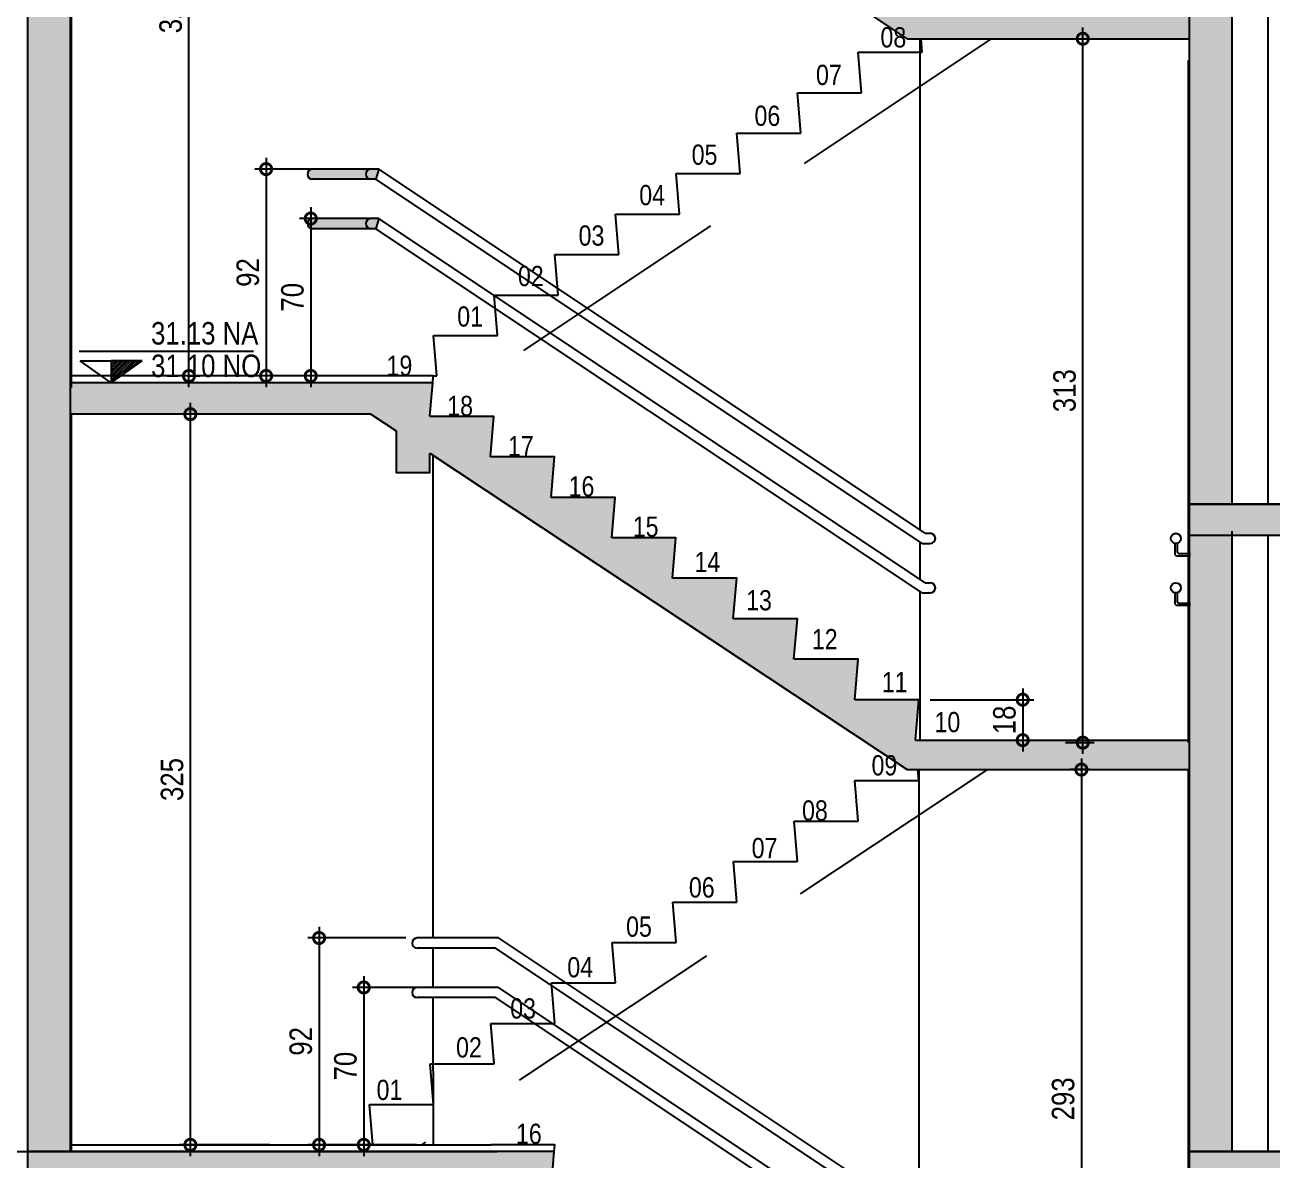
# Model space of a CAD drawing. Header units: metres. Extents: x -9138 to -7768, y 20 to 184.
# Drawn here: x -9022.03 to -9016.48, y 27.64 to 32.69 of the extents above; entities that cross this region are included whole.
import ezdxf
from ezdxf.enums import TextEntityAlignment as Align

# ---------------------------------------------------------------- set-up
doc = ezdxf.new("R2010")
doc.units = ezdxf.units.M
doc.linetypes.add('CTE ELEV$0$DASHEDX2', pattern=[1.5, 1, -0.5])
for name, color, linetype in [('ARQ-DIM EMBASAM', 2, 'Continuous'), ('CTE ELEV$0$ARQ-ALV ACAB', 4, 'Continuous'), ('CTE ELEV$0$ARQ-AUX1', 1, 'Continuous'), ('CTE ELEV$0$ARQ-CAX', 1, 'Continuous'), ('CTE ELEV$0$ARQ-DIM', 2, 'Continuous'), ('CTE ELEV$0$ARQ-EST', 2, 'Continuous'), ('CTE ELEV$0$ARQ-PRJ', 7, 'CTE ELEV$0$DASHEDX2'), ('CTE ELEV$0$ARQ-SIM', 1, 'Continuous'), ('CTE ELEV$0$ARQ-TXT', 2, 'Continuous'), ('CTE ELEV$0$ES-CORTE', 2, 'Continuous')]:
    doc.layers.add(name, color=color, linetype=linetype)
doc.styles.add('CTE ELEV$0$Adesa', font='ARIALN.TTF')
doc.styles.add('CTE ELEV$0$M50', font='ARIALN.TTF', dxfattribs={"height": 0.15})
doc.dimstyles.new('CTE ELEV$0$ADESA 1-0050', dxfattribs={"dimtxt": 0.1, "dimasz": 0.1, "dimexe": 0.05, "dimexo": 0.05, "dimgap": 0.03, "dimtad": 1, "dimdec": 1, "dimlfac": 100, "dimzin": 12, "dimtxsty": 'CTE ELEV$0$Adesa', "dimblk": 'CTE ELEV$0$_DotSmall', "dimcen": 1, "dimdle": 0.05, "dimclrd": 1, "dimclre": 1, "dimclrt": 256, "dimazin": 3, "dimtm": 1e-09, "dimtfac": 1, "dimtdec": 1, "dimtmove": 1, "dimatfit": 0, "dimldrblk": 'CTE ELEV$0$_DotSmall', "dimfxl": 0.8, "dimtvp": 2, "dimtolj": 1, "dimtzin": 0, "dimarcsym": 0})

# ---------------------------------------------------------------- blocks, each defined once
blk = doc.blocks.new('CTE ELEV$0$CT AA 2 ANDAR')
at = {"layer": 'CTE ELEV$0$ES-CORTE'}
h = blk.add_hatch(color=8, dxfattribs=at)
h.dxf.hatch_style = 1
h.paths.add_polyline_path([(1.6361, 3.0149), (1.7861, 3.0149), (1.7861, 3.2749), (1.6361, 3.2749)], flags=17)
h.paths.add_polyline_path([(1.9036, 3.2749), (3.7186, 2.0649), (4.9747, 2.0649), (4.9747, 2.1849), (3.7697, 2.1849), (3.755, 2.1849), (3.7698, 2.3625), (3.7698, 2.3649), (3.485, 2.3649), (3.5, 2.5449), (3.215, 2.5449), (3.23, 2.7249), (2.945, 2.7249), (2.96, 2.9049), (2.675, 2.9049), (2.69, 3.0849), (2.405, 3.0849), (2.42, 3.2649), (2.135, 3.2649), (2.1475, 3.4149), (-0.1953, 3.4149), (-0.1953, 0.5349), (-0.0053, 0.5349), (-0.0053, 3.2749)])
h = blk.add_hatch(color=8, dxfattribs=at)
h.dxf.hatch_style = 1
h.paths.add_polyline_path([(4.9747, 3.4149), (4.9747, 3.2749), (9.8193, 3.2749), (9.8193, 2.8351), (10.0092, 2.8351), (10.0092, 3.2749), (15.1893, 3.2749), (15.1893, 2.8349), (15.3793, 2.8349), (15.3793, 3.2749), (20.6393, 3.2749), (20.6393, 2.8349), (20.8293, 2.8349), (20.8293, 3.2749), (26.1894, 3.2749), (26.1894, 0.5349), (26.3793, 0.5349), (26.3793, 3.4149)])
at = {"layer": 'CTE ELEV$0$ARQ-ALV ACAB'}
blk.add_line((4.9697, 2.1849, 0), (4.9697, 3.4149, 0), dxfattribs=at)
at = {"layer": 'CTE ELEV$0$ARQ-ALV ACAB', "elevation": 0}
blk.add_lwpolyline([(2.1475, 3.4149), (2.15, 3.4449), (1.865, 3.4449)], dxfattribs=at)
at = {"layer": 'CTE ELEV$0$ARQ-AUX1'}
for p, q in [((1.6089, 4.365), (1.6089, 6.5113, 0)), ((3.7698, 5.1139, 0), (3.7698, 3.1209, 0)), ((1.8993, 4.365, 0), (1.5359, 4.365)), ((3.7937, 3.1049, 0), (1.8993, 4.365, 0)), ((1.8857, 4.32, 0), (1.5374, 4.32)), ((1.6089, 4.145), (1.6089, 4.32)), ((1.6091, 4.145), (1.6091, 4.32)), ((3.7801, 3.0599, 0), (1.8857, 4.32, 0)), ((1.8993, 4.145, 0), (1.5374, 4.145)), ((3.7937, 2.8849, 0), (1.8993, 4.145, 0)), ((1.8857, 4.1, 0), (1.5374, 4.1)), ((1.6095, 3.4449, 0), (1.6089, 4.1)), ((3.7801, 2.8399, 0), (1.8857, 4.1, 0))]:
    blk.add_line(p, q, dxfattribs=at)
for centre in [(1.5374, 4.3425), (1.5374, 4.1225)]:
    blk.add_arc(centre, 0.0225, 90, 270, dxfattribs=at)
at = {"layer": 'CTE ELEV$0$ARQ-EST', "elevation": 0}
blk.add_lwpolyline([(2.135, 3.2649), (2.1475, 3.4149)], dxfattribs=at)
at = {"layer": 'CTE ELEV$0$ES-CORTE'}
for p, q in [((2.1475, 3.4149, 0), (-0.1953, 3.4149, 0)), ((-0.1953, 0.5349, 0), (-0.1953, 3.4149, 0)), ((4.9747, 0.5349, 0), (4.9747, 3.4149, 0)), ((26.3793, 3.4149), (4.9747, 3.4149, 0))]:
    blk.add_line(p, q, dxfattribs=at)
at = {"layer": 'CTE ELEV$0$ARQ-TXT', "style": 'CTE ELEV$0$M50'}
blk.add_text('16', height=0.09, dxfattribs=at).set_placement((2.0346, 3.4939, 0), align=Align.MIDDLE)
blk = doc.blocks.new('CTE ELEV$0$CT AA 3 ANDAR')
h = blk.add_hatch(color=8)
h.dxf.hatch_style = 1
h.paths.add_polyline_path([(1.4441, 3.2056), (1.4441, 3.02), (1.5941, 3.02), (1.5941, 3.1063)], flags=17)
h.paths.add_polyline_path([(3.7547, 1.83), (3.5209, 1.83), (3.7187, 1.699), (3.7547, 1.699)])
h.paths.add_polyline_path([(4.9747, 1.83), (3.7547, 1.83), (3.7547, 1.699), (4.9747, 1.699)])
h.paths.add_polyline_path([(3.4996, 2.19), (3.2145, 2.19), (3.2295, 2.37), (2.9444, 2.37), (2.9594, 2.55), (2.6744, 2.55), (2.6894, 2.73), (2.4043, 2.73), (2.4193, 2.91), (2.1342, 2.91), (2.1492, 3.09), (1.8641, 3.09), (1.8791, 3.27), (1.594, 3.27), (1.6065, 3.42), (-0.0053, 3.42), (-0.0053, 3.28), (1.3318, 3.28), (3.5209, 1.83), (3.7547, 1.83), (3.7697, 2.01), (3.4846, 2.01)])
h.paths.add_polyline_path([(3.5366, 1.6493), (3.6972, 1.6493), (3.6972, 1.7871), (3.5366, 1.7871)], flags=9)
h = blk.add_hatch(color=8)
h.dxf.hatch_style = 1
h.paths.add_polyline_path([(26.3793, 2.88), (4.9747, 2.88), (4.9747, 2.74), (9.8193, 2.74), (9.8193, 2.3), (10.0092, 2.3), (10.0092, 2.74), (15.1893, 2.74), (15.1893, 2.3), (15.3793, 2.3), (15.3793, 2.74), (20.6393, 2.74), (20.6393, 2.3), (20.8293, 2.3), (20.8293, 2.74), (26.1894, 2.74), (26.1894, 0), (26.3793, 0)])
at = {"layer": 'CTE ELEV$0$ES-CORTE'}
h = blk.add_hatch(color=8, dxfattribs=at)
h.dxf.hatch_style = 1
h.paths.add_polyline_path([(5.1647, 2.74), (4.9747, 2.74), (4.9747, 0), (5.1647, 0)])
at = {"layer": 'CTE ELEV$0$ARQ-ALV ACAB'}
for p, q in [((-0.0003, 0, 0), (-0.0003, 3.28, 0)), ((4.9697, 1.819, 0), (4.9697, 2.88, 0)), ((4.9697, 1.819, 0), (4.9697, 2.88, 0)), ((4.9697, 0, 0), (4.9697, 1.699, 0)), ((4.9697, 0, 0), (4.9697, 1.53, 0)), ((-0.0003, 0.03, 0), (1.865, 0.03, 0))]:
    blk.add_line(p, q, dxfattribs=at)
at = {"layer": 'CTE ELEV$0$ARQ-ALV ACAB', "elevation": 0}
blk.add_lwpolyline([(1.6065, 3.42), (1.609, 3.45), (-0.0003, 3.45)], dxfattribs=at)
at = {"layer": 'CTE ELEV$0$ARQ-AUX1'}
for p, q in [((3.7748, 4.95, -0.0003), (3.7748, 2.766, -0.0001)), ((1.3673, 4.37, 0), (1.33, 4.37)), ((3.7987, 2.75, 0), (1.3673, 4.37, 0)), ((1.3537, 4.325, 0), (1.3315, 4.325)), ((3.7851, 2.705, 0), (1.3537, 4.325, 0)), ((1.3673, 4.15, 0), (1.3315, 4.15)), ((3.7987, 2.53, 0), (1.3673, 4.15, 0)), ((1.3537, 4.105, 0), (1.3315, 4.105)), ((3.7851, 2.485, 0), (1.3537, 4.105, 0)), ((3.7987, 2.75, 0), (3.8227, 2.75, 0)), ((5.3241, 0, 0), (5.3245, 2.74, 0)), ((3.7748, 2.7119, -0.0001), (3.7748, 2.546, -0.0001)), ((3.7851, 2.705, 0), (3.8212, 2.705, 0)), ((3.7987, 2.53, 0), (3.8212, 2.53, 0)), ((3.7748, 2.4919, -0.0001), (3.7748, 1.83, 0)), ((3.7851, 2.485, 0), (3.8212, 2.485, 0))]:
    blk.add_line(p, q, dxfattribs=at)
at = {"layer": 'CTE ELEV$0$ARQ-AUX1', "elevation": 0}
for points in [[(4.9092, 2.705), (4.9092, 2.66, 0.414214), (4.9192, 2.65), (4.9797, 2.65)], [(4.9192, 2.705), (4.9192, 2.67, 0.414214), (4.9292, 2.66), (4.9797, 2.66)], [(4.9092, 2.485), (4.9092, 2.44, 0.414214), (4.9192, 2.43), (4.9797, 2.43)], [(4.9192, 2.485), (4.9192, 2.45, 0.414214), (4.9292, 2.44), (4.9797, 2.44)]]:
    blk.add_lwpolyline(points, format="xyb", dxfattribs=at)
at = {"layer": 'CTE ELEV$0$ARQ-AUX1'}
for centre in [(4.9142, 2.7275, 0), (4.9142, 2.5075, 0)]:
    blk.add_circle(centre, 0.0225, dxfattribs=at)
for centre, start, end in [((1.3315, 4.3475), 90, 270), ((1.3315, 4.1275), 90, 270), ((3.8212, 2.7275, 0), 270, 90), ((3.8212, 2.5075, 0), 270, 90)]:
    blk.add_arc(centre, 0.0225, start, end, dxfattribs=at)
at = {"layer": 'CTE ELEV$0$ARQ-EST', "elevation": 0}
for points in [[(1.5941, 3.2711), (1.6065, 3.42)], [(1.8641, 3.09), (1.8791, 3.27), (1.5941, 3.27)], [(2.1342, 2.91), (2.1492, 3.09), (1.8642, 3.09)], [(2.4043, 2.73), (2.4193, 2.91), (2.1343, 2.91)], [(2.6744, 2.55), (2.6894, 2.73), (2.4044, 2.73)], [(2.9444, 2.37), (2.9594, 2.55), (2.6744, 2.55)], [(3.2145, 2.19), (3.2295, 2.37), (2.9445, 2.37)], [(3.4846, 2.01), (3.4996, 2.19), (3.2146, 2.19)], [(3.7547, 1.83), (3.7697, 2.01), (3.4847, 2.01)], [(3.7547, 1.83), (4.9747, 1.83)]]:
    blk.add_lwpolyline(points, dxfattribs=at)
at = {"layer": 'CTE ELEV$0$ARQ-EST'}
for points in [[(1.3318, 3.28), (1.4441, 3.2056)], [(1.5941, 3.1063), (3.7187, 1.699), (4.9747, 1.699)]]:
    blk.add_lwpolyline(points, dxfattribs=at)
at = {"layer": 'CTE ELEV$0$ARQ-PRJ'}
blk.add_lwpolyline([(4.076, 1.699), (1.5571, 0.03)], dxfattribs=at)
at = {"layer": 'CTE ELEV$0$ARQ-PRJ', "elevation": 0}
for points in [[(3.7697, 1.65), (3.7656, 1.699)], [(3.4998, 1.47), (3.4848, 1.65), (3.7698, 1.65)], [(3.2298, 1.29), (3.2148, 1.47), (3.4998, 1.47)], [(2.9598, 1.11), (2.9448, 1.29), (3.2298, 1.29)], [(2.6898, 0.93), (2.6748, 1.11), (2.9598, 1.11)], [(2.4198, 0.75), (2.4048, 0.93), (2.6898, 0.93)], [(2.1498, 0.57), (2.1348, 0.75), (2.4198, 0.75)], [(1.88, 0.39), (1.865, 0.57), (2.15, 0.57)], [(1.61, 0.21), (1.595, 0.39), (1.88, 0.39)], [(1.34, 0.03), (1.325, 0.21), (1.61, 0.21)]]:
    blk.add_lwpolyline(points, dxfattribs=at)
at = {"layer": 'CTE ELEV$0$ES-CORTE'}
for p, q in [((1.6065, 3.42, 0), (-0.0053, 3.42, 0)), ((-0.0053, 0, 0), (-0.0053, 3.42, 0)), ((1.3318, 3.28, 0), (-0.0053, 3.28, 0)), ((-0.1953, 0, 0), (-0.1953, 2.88, 0)), ((4.9747, 0, 0), (4.9747, 2.88, 0)), ((4.9747, 0, 0), (4.9747, 2.88, 0)), ((26.3793, 2.88), (4.9747, 2.88, 0)), ((9.8193, 2.74), (4.9747, 2.74, 0)), ((5.1647, 0, 0), (5.1647, 2.76, 0)), ((5.1647, 0, 0), (5.1647, 2.74, 0)), ((-31.7453, 0), (1.8935, 0, 0))]:
    blk.add_line(p, q, dxfattribs=at)
at = {"layer": 'CTE ELEV$0$ES-CORTE', "elevation": 0}
blk.add_lwpolyline([(1.4441, 3.2056), (1.4441, 3.02), (1.5941, 3.02), (1.5941, 3.1063)], dxfattribs=at)
at = {"layer": 'CTE ELEV$0$ES-CORTE'}
blk.add_lwpolyline([(4.9747, 0), (40.7624, 0)], dxfattribs=at)
at = {"layer": 'CTE ELEV$0$ARQ-TXT', "style": 'CTE ELEV$0$M50'}
for s, p in [('19', (1.4586, 3.4957, 0)), ('18', (1.7287, 3.3168, 0)), ('17', (1.9988, 3.1379, 0)), ('16', (2.2689, 2.959, 0)), ('15', (2.5543, 2.7791, 0)), ('14', (2.8289, 2.6225, 0)), ('13', (3.0587, 2.4524, 0)), ('12', (3.3512, 2.2799, 0)), ('11', (3.6624, 2.0879, 0)), ('10', (3.8971, 1.9104, 0)), ('09', (3.6169, 1.7182, 0)), ('08', (3.3076, 1.5172, 0)), ('07', (3.0835, 1.3501, 0)), ('06', (2.8041, 1.175, 0)), ('05', (2.5247, 1.0008, 0)), ('04', (2.2631, 0.82, 0)), ('03', (2.0089, 0.6367, 0)), ('02', (1.768, 0.4636, 0)), ('01', (1.4142, 0.2744, 0))]:
    blk.add_text(s, height=0.09, dxfattribs=at).set_placement(p, align=Align.MIDDLE)
blk = doc.blocks.new('CTE ELEV$0$CT AA 4 ANDAR')
h = blk.add_hatch(color=8)
h.dxf.hatch_style = 1
h.paths.add_polyline_path([(5.1647, 4.18), (4.9747, 4.18), (4.9747, 0.54), (5.1647, 0.54)])
at = {"layer": 'CTE ELEV$0$ARQ-DIM'}
h = blk.add_hatch(color=8, dxfattribs=at)
h.dxf.hatch_style = 1
h.paths.add_polyline_path([(1.6075, 4.0174), (1.4575, 4.1174), (1.4575, 3.92), (1.6075, 3.92)], flags=17)
h.paths.add_polyline_path([(3.755, 2.73), (3.5386, 2.73), (3.7186, 2.61), (3.755, 2.61)])
h.paths.add_polyline_path([(4.9747, 2.73), (3.755, 2.73), (3.755, 2.61), (4.9747, 2.61)])
h.paths.add_polyline_path([(1.6075, 4.32), (1.2981, 4.32), (-0.1953, 4.32), (-0.1953, 4.2), (1.3336, 4.2), (1.3786, 4.17), (1.595, 4.17)])
h.paths.add_polyline_path([(1.88, 4.17), (1.3786, 4.17), (3.5386, 2.73), (3.755, 2.73), (3.77, 2.91), (3.485, 2.91), (3.5, 3.09), (3.215, 3.09), (3.23, 3.27), (2.945, 3.27), (2.96, 3.45), (2.675, 3.45), (2.69, 3.63), (2.405, 3.63), (2.42, 3.81), (2.135, 3.81), (2.15, 3.99), (1.865, 3.99)])
h.paths.add_polyline_path([(3.5764, 2.5472), (3.737, 2.5472), (3.737, 2.6851), (3.5764, 2.6851)], flags=9)
h = blk.add_hatch(color=8, dxfattribs=at)
h.dxf.hatch_style = 1
h.paths.add_polyline_path([(-0.0053, 4.2), (-0.1953, 4.2), (-0.1953, 0.54), (-0.1953, -2.34), (-0.0053, -2.34), (-0.0053, 1.08)])
at = {"layer": 'CTE ELEV$0$ARQ-ALV ACAB'}
for p, q in [((-0.0003, 1.0591, 0), (-0.0003, 4.2, 0)), ((4.9697, 0.54, 0), (4.9697, 2.5126, -0.0001))]:
    blk.add_line(p, q, dxfattribs=at)
at = {"layer": 'CTE ELEV$0$ARQ-AUX1'}
blk.add_line((5.3241, 0.54, 0), (5.3245, 4.18, 0), dxfattribs=at)
at = {"layer": 'CTE ELEV$0$ARQ-DIM'}
blk.add_lwpolyline([(3.7186, 2.61), (1.6075, 4.0174)], dxfattribs=at)
at = {"layer": 'CTE ELEV$0$ARQ-EST'}
blk.add_line((3.7182, 2.61, 0), (4.9747, 2.61, 0), dxfattribs=at)
at = {"layer": 'CTE ELEV$0$ARQ-PRJ', "elevation": 0}
for points in [[(4.0913, 2.61), (1.5953, 0.946)], [(3.785, 2.55), (3.78, 2.61)], [(3.515, 2.37), (3.5, 2.55), (3.785, 2.55)], [(3.245, 2.19), (3.23, 2.37), (3.515, 2.37)], [(2.975, 2.01), (2.96, 2.19), (3.245, 2.19)], [(2.705, 1.83), (2.69, 2.01), (2.975, 2.01)], [(2.435, 1.65), (2.42, 1.83), (2.705, 1.83)], [(2.165, 1.47), (2.15, 1.65), (2.435, 1.65)], [(1.895, 1.29), (1.88, 1.47), (2.165, 1.47)], [(1.625, 1.11), (1.61, 1.29), (1.895, 1.29)], [(1.609, 1.11), (1.625, 1.11)]]:
    blk.add_lwpolyline(points, dxfattribs=at)
at = {"layer": 'CTE ELEV$0$ES-CORTE'}
for p, q in [((-0.1953, 0.54, 0), (-0.1953, 4.32, 0)), ((4.9747, 0.54, 0), (4.9747, 4.32, 0)), ((-0.0053, 0.9191, 0), (-0.0053, 4.2, 0)), ((5.1647, 0.54, 0), (5.1647, 4.18, 0)), ((4.9697, 0.54, 0), (40.7941, 0.54))]:
    blk.add_line(p, q, dxfattribs=at)
at = {"layer": 'CTE ELEV$0$ARQ-TXT', "style": 'CTE ELEV$0$M50'}
for s, p in [('08', (3.6567, 2.6162, 0)), ('07', (3.3698, 2.4491, 0)), ('06', (3.096, 2.2673, 0)), ('05', (2.8165, 2.0943, 0)), ('04', (2.5832, 1.9146, 0)), ('03', (2.3132, 1.7346, 0)), ('02', (2.0432, 1.5546, 0)), ('01', (1.7732, 1.3746, 0))]:
    blk.add_text(s, height=0.09, dxfattribs=at).set_placement(p, align=Align.MIDDLE)
blk = doc.blocks.new('CTE ELEV$0$_DotSmall')
at = {"color": 0, "linetype": 'ByBlock', "const_width": 0.5}
blk.add_lwpolyline([(-0.0625, 0, 1), (0.0625, 0, 1)], format="xyb", close=True, dxfattribs=at)
blk = doc.blocks.new('*D240')
at = {"layer": 'CTE ELEV$0$ES-CORTE', "color": 1, "lineweight": -2, "transparency": 16777216}
for p, q in [((-9017.5866, 29.74), (-9017.5866, 29.46)), ((-9017.999, 29.69), (-9017.5366, 29.69)), ((-9018.0143, 29.51), (-9017.5366, 29.51))]:
    blk.add_line(p, q, dxfattribs=at)
at = {"layer": 'Defpoints', "color": 0, "transparency": 16777216}
for p in [(-9018.049, 29.69, 0), (-9018.0643, 29.51, 0), (-9017.5866, 29.51)]:
    blk.add_point(p, dxfattribs=at)
at = {"layer": 'CTE ELEV$0$ES-CORTE', "color": 1, "lineweight": -2, "transparency": 16777216, "xscale": 0.1, "yscale": 0.1, "zscale": 0.1}
for p, rotation in [((-9017.5866, 29.69), 90), ((-9017.5866, 29.51), 270)]:
    blk.add_blockref('CTE ELEV$0$_DotSmall', p, dxfattribs=dict(at, rotation=rotation))
at = {"layer": 'CTE ELEV$0$ES-CORTE', "transparency": 16777216, "insert": (-9017.6676, 29.6), "char_height": 0.1, "attachment_point": 5, "rotation": 90, "style": 'CTE ELEV$0$Adesa'}
blk.add_mtext('\\A1;18', dxfattribs=at)
blk = doc.blocks.new('*D250')
at = {"layer": 'CTE ELEV$0$ES-CORTE', "color": 1, "lineweight": -2, "transparency": 16777216}
for p, q in [((-9020.5193, 28.4601), (-9020.5193, 27.6601)), ((-9020.2838, 28.4101), (-9020.5693, 28.4101)), ((-9020.2838, 27.7101), (-9020.5693, 27.7101))]:
    blk.add_line(p, q, dxfattribs=at)
at = {"layer": 'Defpoints', "color": 0, "transparency": 16777216}
for p in [(-9020.2338, 28.4101, 0), (-9020.5193, 27.7101), (-9020.2338, 27.7101, 0)]:
    blk.add_point(p, dxfattribs=at)
at = {"layer": 'CTE ELEV$0$ES-CORTE', "color": 1, "lineweight": -2, "transparency": 16777216, "xscale": 0.1, "yscale": 0.1, "zscale": 0.1}
for p, rotation in [((-9020.5193, 28.4101), 90), ((-9020.5193, 27.7101), 270)]:
    blk.add_blockref('CTE ELEV$0$_DotSmall', p, dxfattribs=dict(at, rotation=rotation))
at = {"layer": 'CTE ELEV$0$ES-CORTE', "transparency": 16777216, "insert": (-9020.6004, 28.0601), "char_height": 0.1, "attachment_point": 5, "rotation": 90, "style": 'CTE ELEV$0$Adesa'}
blk.add_mtext('\\A1;70', dxfattribs=at)
blk = doc.blocks.new('*D251')
at = {"layer": 'CTE ELEV$0$ES-CORTE', "color": 1, "lineweight": -2, "transparency": 16777216}
for p, q in [((-9020.7179, 28.6801), (-9020.7179, 27.6601)), ((-9020.3316, 28.6301), (-9020.7679, 28.6301)), ((-9020.3338, 27.7101), (-9020.7679, 27.7101))]:
    blk.add_line(p, q, dxfattribs=at)
at = {"layer": 'Defpoints', "color": 0, "transparency": 16777216}
for p in [(-9020.2816, 28.6301, 0), (-9020.7179, 27.7101), (-9020.2838, 27.7101)]:
    blk.add_point(p, dxfattribs=at)
at = {"layer": 'CTE ELEV$0$ES-CORTE', "color": 1, "lineweight": -2, "transparency": 16777216, "xscale": 0.1, "yscale": 0.1, "zscale": 0.1}
for p, rotation in [((-9020.7179, 28.6301), 90), ((-9020.7179, 27.7101), 270)]:
    blk.add_blockref('CTE ELEV$0$_DotSmall', p, dxfattribs=dict(at, rotation=rotation))
at = {"layer": 'CTE ELEV$0$ES-CORTE', "transparency": 16777216, "insert": (-9020.799, 28.1701), "char_height": 0.1, "attachment_point": 5, "rotation": 90, "style": 'CTE ELEV$0$Adesa'}
blk.add_mtext('\\A1;92', dxfattribs=at)
blk = doc.blocks.new('*D272')
at = {"layer": 'CTE ELEV$0$ARQ-DIM', "color": 1, "lineweight": -2, "transparency": 16777216}
for p, q in [((-9021.2909, 27.66), (-9021.2909, 31.01)), ((-9020.9367, 30.96), (-9021.3409, 30.96)), ((-9020.9367, 27.71), (-9021.3409, 27.71))]:
    blk.add_line(p, q, dxfattribs=at)
at = {"layer": 'Defpoints', "color": 0, "transparency": 16777216}
for p in [(-9021.2909, 30.96), (-9020.8867, 30.96, 0), (-9020.8867, 27.71, 0)]:
    blk.add_point(p, dxfattribs=at)
at = {"layer": 'CTE ELEV$0$ARQ-DIM', "color": 1, "lineweight": -2, "transparency": 16777216, "xscale": 0.1, "yscale": 0.1, "zscale": 0.1}
for p, rotation in [((-9021.2909, 30.96), 90), ((-9021.2909, 27.71), 270)]:
    blk.add_blockref('CTE ELEV$0$_DotSmall', p, dxfattribs=dict(at, rotation=rotation))
at = {"layer": 'CTE ELEV$0$ARQ-DIM', "transparency": 16777216, "insert": (-9021.3719, 29.335), "char_height": 0.1, "attachment_point": 5, "rotation": 90, "style": 'CTE ELEV$0$Adesa'}
blk.add_mtext('\\A1;325', dxfattribs=at)
blk = doc.blocks.new('*D273')
at = {"layer": 'CTE ELEV$0$ARQ-DIM', "color": 1, "lineweight": -2, "transparency": 16777216}
for p, q in [((-9017.3193, 29.449), (-9017.3193, 32.68)), ((-9017.4226, 32.63), (-9017.2693, 32.63)), ((-9017.3968, 29.499), (-9017.2693, 29.499))]:
    blk.add_line(p, q, dxfattribs=at)
at = {"layer": 'Defpoints', "color": 0, "transparency": 16777216}
for p in [(-9017.4726, 32.63, 0), (-9017.3193, 32.63), (-9017.4468, 29.499)]:
    blk.add_point(p, dxfattribs=at)
at = {"layer": 'CTE ELEV$0$ARQ-DIM', "color": 1, "lineweight": -2, "transparency": 16777216, "xscale": 0.1, "yscale": 0.1, "zscale": 0.1}
for p, rotation in [((-9017.3193, 32.63), 90), ((-9017.3193, 29.499), 270)]:
    blk.add_blockref('CTE ELEV$0$_DotSmall', p, dxfattribs=dict(at, rotation=rotation))
at = {"layer": 'CTE ELEV$0$ARQ-DIM', "transparency": 16777216, "insert": (-9017.4003, 31.0645), "char_height": 0.1, "attachment_point": 5, "rotation": 90, "style": 'CTE ELEV$0$Adesa'}
blk.add_mtext('\\A1;313', dxfattribs=at)
blk = doc.blocks.new('*D274')
at = {"layer": 'CTE ELEV$0$ARQ-DIM', "color": 1, "lineweight": -2, "transparency": 16777216}
for p, q in [((-9021.2971, 31.08), (-9021.2971, 34.42)), ((-9020.9367, 34.37), (-9021.3471, 34.37)), ((-9020.9367, 31.13), (-9021.3471, 31.13))]:
    blk.add_line(p, q, dxfattribs=at)
at = {"layer": 'Defpoints', "color": 0, "transparency": 16777216}
for p in [(-9021.2971, 34.37), (-9020.8867, 34.37, 0), (-9020.8867, 31.13, 0)]:
    blk.add_point(p, dxfattribs=at)
at = {"layer": 'CTE ELEV$0$ARQ-DIM', "color": 1, "lineweight": -2, "transparency": 16777216, "xscale": 0.1, "yscale": 0.1, "zscale": 0.1}
for p, rotation in [((-9021.2971, 34.37), 90), ((-9021.2971, 31.13), 270)]:
    blk.add_blockref('CTE ELEV$0$_DotSmall', p, dxfattribs=dict(at, rotation=rotation))
at = {"layer": 'CTE ELEV$0$ARQ-DIM', "transparency": 16777216, "insert": (-9021.3781, 32.75), "char_height": 0.1, "attachment_point": 5, "rotation": 90, "style": 'CTE ELEV$0$Adesa'}
blk.add_mtext('\\A1;324', dxfattribs=at)
blk = doc.blocks.new('*D364')
at = {"layer": 'CTE ELEV$0$ARQ-DIM', "color": 1, "lineweight": -2, "transparency": 16777216}
for p, q in [((-9017.3255, 29.429), (-9017.3255, 26.4)), ((-9017.2887, 29.379), (-9017.3755, 29.379)), ((-9017.2887, 26.45), (-9017.3755, 26.45))]:
    blk.add_line(p, q, dxfattribs=at)
at = {"layer": 'Defpoints', "color": 0, "transparency": 16777216}
for p in [(-9017.2387, 29.379), (-9017.3255, 26.45), (-9017.2387, 26.45, 0)]:
    blk.add_point(p, dxfattribs=at)
at = {"layer": 'CTE ELEV$0$ARQ-DIM', "color": 1, "lineweight": -2, "transparency": 16777216, "xscale": 0.1, "yscale": 0.1, "zscale": 0.1}
for p, rotation in [((-9017.3255, 29.379), 90), ((-9017.3255, 26.45), 270)]:
    blk.add_blockref('CTE ELEV$0$_DotSmall', p, dxfattribs=dict(at, rotation=rotation))
at = {"layer": 'CTE ELEV$0$ARQ-DIM', "transparency": 16777216, "insert": (-9017.4065, 27.9145), "char_height": 0.1, "attachment_point": 5, "rotation": 90, "style": 'CTE ELEV$0$Adesa'}
blk.add_mtext('\\A1;293', dxfattribs=at)
blk = doc.blocks.new('*U363')
h = blk.add_hatch()
h.set_pattern_fill('ANSI31', color=1, scale=0.0025, style=0)
h.set_pattern_definition([(45, (12.664487, 63.115115), (-0.0056126601, 0.0056126601), [])])
h.paths.add_polyline_path([(0.1375, 0.0975), (0.0006, 0.0975), (0, 0)])
at = {"color": 1}
blk.add_line((-0.1417, 0.14), (0.6333, 0.14), dxfattribs=at)
for points in [[(-0.1369, 0.0975), (0.0006, 0.0975), (0, 0), (-0.1369, 0.0975)], [(0.1381, 0.0975), (0.0006, 0.0975), (0, 0), (0.1381, 0.0975)]]:
    blk.add_lwpolyline(points, close=True, dxfattribs=at)
at = {"color": 1, "style": 'CTE ELEV$0$Adesa'}
blk.add_attdef('PAVIMENTO_001', (-0.0133, 0.3376), '', height=0.1, dxfattribs=at)
at = {"color": 3, "style": 'CTE ELEV$0$Adesa'}
blk.add_attdef('NA', text='', height=0.1, dxfattribs=at).set_placement((0.1779, 0.1397), align=Align.BOTTOM_LEFT)
blk.add_attdef('NO', text='', height=0.1, dxfattribs=at).set_placement((0.1779, 0.125), align=Align.TOP_LEFT)
blk = doc.blocks.new('*D377')
at = {"layer": 'CTE ELEV$0$ES-CORTE', "color": 1, "lineweight": -2, "transparency": 16777216}
for p, q in [((-9020.7551, 31.8801), (-9020.7551, 31.0801)), ((-9020.5196, 31.8301), (-9020.8051, 31.8301)), ((-9020.5196, 31.1301), (-9020.8051, 31.1301))]:
    blk.add_line(p, q, dxfattribs=at)
at = {"layer": 'Defpoints', "color": 0, "transparency": 16777216}
for p in [(-9020.4696, 31.8301, 0), (-9020.7551, 31.1301), (-9020.4696, 31.1301, 0)]:
    blk.add_point(p, dxfattribs=at)
at = {"layer": 'CTE ELEV$0$ES-CORTE', "color": 1, "lineweight": -2, "transparency": 16777216, "xscale": 0.1, "yscale": 0.1, "zscale": 0.1}
for p, rotation in [((-9020.7551, 31.8301), 90), ((-9020.7551, 31.1301), 270)]:
    blk.add_blockref('CTE ELEV$0$_DotSmall', p, dxfattribs=dict(at, rotation=rotation))
at = {"layer": 'CTE ELEV$0$ES-CORTE', "transparency": 16777216, "insert": (-9020.8362, 31.4801), "char_height": 0.1, "attachment_point": 5, "rotation": 90, "style": 'CTE ELEV$0$Adesa'}
blk.add_mtext('\\A1;70', dxfattribs=at)
blk = doc.blocks.new('*D378')
at = {"layer": 'CTE ELEV$0$ES-CORTE', "color": 1, "lineweight": -2, "transparency": 16777216}
for p, q in [((-9020.9538, 32.1001), (-9020.9538, 31.0801)), ((-9020.5674, 32.0501), (-9021.0038, 32.0501)), ((-9020.5696, 31.1301), (-9021.0038, 31.1301))]:
    blk.add_line(p, q, dxfattribs=at)
at = {"layer": 'Defpoints', "color": 0, "transparency": 16777216}
for p in [(-9020.5174, 32.0501, 0), (-9020.9538, 31.1301), (-9020.5196, 31.1301)]:
    blk.add_point(p, dxfattribs=at)
at = {"layer": 'CTE ELEV$0$ES-CORTE', "color": 1, "lineweight": -2, "transparency": 16777216, "xscale": 0.1, "yscale": 0.1, "zscale": 0.1}
for p, rotation in [((-9020.9538, 32.0501), 90), ((-9020.9538, 31.1301), 270)]:
    blk.add_blockref('CTE ELEV$0$_DotSmall', p, dxfattribs=dict(at, rotation=rotation))
at = {"layer": 'CTE ELEV$0$ES-CORTE', "transparency": 16777216, "insert": (-9021.0348, 31.5901), "char_height": 0.1, "attachment_point": 5, "rotation": 90, "style": 'CTE ELEV$0$Adesa'}
blk.add_mtext('\\A1;92', dxfattribs=at)
blk = doc.blocks.new('CTE ELEV$0$CORRIMAO C OB')
h = blk.add_hatch(color=255)
h.dxf.hatch_style = 1
h.paths.add_polyline_path([(0.0136, 0.045), (-0.282, 0.045, 1), (-0.282, 0), (0, 0)])
h.paths.add_polyline_path([(0.0136, -0.175), (-0.282, -0.175, 1), (-0.282, -0.22), (0, -0.22)])
at = {"layer": 'CTE ELEV$0$ARQ-AUX1'}
for points in [[(0.0136, 0.045), (-0.282, 0.045)], [(0, 0), (-0.282, 0)], [(0.0136, -0.175), (-0.282, -0.175)], [(0, -0.22), (-0.282, -0.22)]]:
    blk.add_lwpolyline(points, dxfattribs=at)
for centre in [(-0.282, 0.0225), (-0.282, -0.1975)]:
    blk.add_arc(centre, 0.0225, 90, 270, dxfattribs=at)
at = {"layer": 'CTE ELEV$0$ARQ-DIM', "color": 255}
for points in [[(0.0136, 0.045), (0, 0)], [(0.0136, -0.175), (0, -0.22)]]:
    blk.add_lwpolyline(points, dxfattribs=at)
blk = doc.blocks.new('CTE ELEV')
blk.add_blockref('CTE ELEV$0$CT AA 3 ANDAR', (-9021.819, 27.68))
at = {"layer": 'CTE ELEV$0$ARQ-ALV ACAB'}
blk.add_blockref('CTE ELEV$0$CT AA 2 ANDAR', (-9021.819, 24.2651), dxfattribs=at)
at = {"layer": 'CTE ELEV$0$ARQ-CAX'}
blk.add_blockref('CTE ELEV$0$CT AA 4 ANDAR', (-9021.819, 30.02), dxfattribs=at)
at = {"layer": 'CTE ELEV$0$ARQ-DIM'}
blk.add_blockref('CTE ELEV$0$CORRIMAO C OB', (-9020.4653, 32.005, 0), dxfattribs=at)
at = {"layer": 'CTE ELEV$0$ARQ-SIM', "color": 1}
ref = blk.add_blockref('*U363', (-9021.6436, 31.1, 0), dxfattribs=at)
ref.add_attrib('NA', '31.13 NA', dxfattribs={"layer": '0', "color": 3, "height": 0.1, "style": 'CTE ELEV$0$Adesa'}).set_placement((-9021.4657, 31.2397, 0), align=Align.BOTTOM_LEFT)
ref.add_attrib('NO', '31.10 NO', dxfattribs={"layer": '0', "color": 3, "height": 0.1, "style": 'CTE ELEV$0$Adesa'}).set_placement((-9021.4657, 31.225, 0), align=Align.TOP_LEFT)
at = {"layer": 'CTE ELEV$0$ARQ-DIM'}
for base, p1, p2, picture, middle in [((-9021.2971, 34.37), (-9020.8867, 31.13, 0), (-9020.8867, 34.37, 0), '*D274', (-9021.3781, 32.75)), ((-9017.3193, 32.63), (-9017.4468, 29.499), (-9017.4726, 32.63, 0), '*D273', (-9017.4003, 31.0645)), ((-9021.2909, 30.96), (-9020.8867, 27.71, 0), (-9020.8867, 30.96, 0), '*D272', (-9021.3719, 29.335)), ((-9017.3255, 26.45), (-9017.2387, 29.379), (-9017.2387, 26.45, 0), '*D364', (-9017.4065, 27.9145))]:
    dim = blk.add_linear_dim(base=base, p1=p1, p2=p2, angle=90, dimstyle='CTE ELEV$0$ADESA 1-0050', override={"dimdec": 0}, dxfattribs=at)
    dim.commit()
    dim.dimension.update_dxf_attribs({"geometry": picture, "text_midpoint": middle})
at = {"layer": 'CTE ELEV$0$ES-CORTE'}
for base, p1, p2, picture, middle in [((-9020.9538, 31.1301, 0), (-9020.5174, 32.0501, 0), (-9020.5196, 31.1301, 0), '*D378', (-9021.0348, 31.5901, 0)), ((-9020.7551, 31.1301, 0), (-9020.4696, 31.8301, 0), (-9020.4696, 31.1301, 0), '*D377', (-9020.8362, 31.4801, 0)), ((-9017.5866, 29.51, 0), (-9018.049, 29.69), (-9018.0643, 29.51, 0), '*D240', (-9017.6676, 29.6, 0)), ((-9020.7179, 27.7101), (-9020.2816, 28.6301, 0), (-9020.2838, 27.7101), '*D251', (-9020.799, 28.1701)), ((-9020.5193, 27.7101), (-9020.2338, 28.4101, 0), (-9020.2338, 27.7101, 0), '*D250', (-9020.6004, 28.0601))]:
    dim = blk.add_linear_dim(base=base, p1=p1, p2=p2, angle=90, dimstyle='CTE ELEV$0$ADESA 1-0050', dxfattribs=at)
    dim.commit()
    dim.dimension.update_dxf_attribs({"geometry": picture, "text_midpoint": middle})

msp = doc.modelspace()

# ---------------------------------------------------------------- block references
at = {"layer": 'ARQ-DIM EMBASAM'}
msp.add_blockref('CTE ELEV', (0, 0), dxfattribs=at)

doc.saveas('drawing.dxf')
